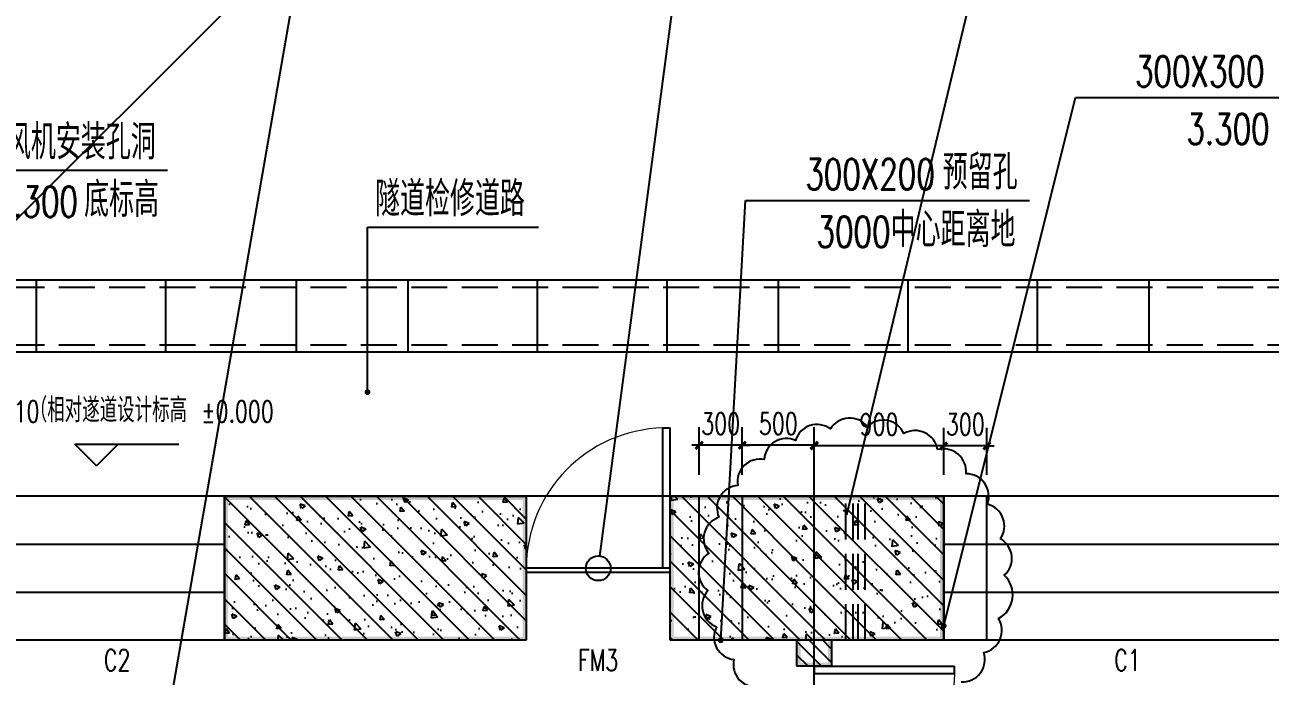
# Model space of a CAD drawing. Extents: x 45837 to 287007, y -98586 to 328021.
# Drawn here: x 246198 to 254852, y 316299 to 320820 of the extents above; entities that cross this region are included whole.
import ezdxf
from ezdxf.enums import TextEntityAlignment as Align

# ---------------------------------------------------------------- set-up
doc = ezdxf.new("R2010")
doc.units = 0
doc.header["$LTSCALE"] = 1000
doc.header["$MEASUREMENT"] = 0
doc.linetypes.add('DASH', pattern=[0.35, 0.25, -0.1])
for name, color, linetype in [('DIM_ELEV', 3, 'Continuous'), ('DIM_LEAD', 3, 'Continuous'), ('DOTE', 1, 'Continuous'), ('PUB_DIM', 3, 'Continuous'), ('PUB_HATCH', 8, 'Continuous'), ('PUB_TEXT', 7, 'Continuous'), ('PUB_WALL', 9, 'Continuous'), ('QQ', 8, 'Continuous'), ('WALL', 9, 'Continuous'), ('WINDOW', 4, 'Continuous'), ('WINDOW_TEXT', 7, 'Continuous'), ('图框', 7, 'Continuous')]:
    doc.layers.add(name, color=color, linetype=linetype)
doc.styles.add('_TCH_DIM', font='SIMPLEX', dxfattribs={"bigfont": 'GBCBIG'})
doc.styles.add('_TCH_WINDOW', font='SIMPLEX', dxfattribs={"bigfont": 'GBCBIG'})
doc.styles.add('DIM_FONT', font='SIMPLEX', dxfattribs={"width": 0.7, "bigfont": 'GBCBIG'})
doc.styles.get("Standard").update_dxf_attribs({"font": 'gbenor.shx', "bigfont": 'gbcbig.shx'})
doc.dimstyles.new('DIMN50', dxfattribs={"dimscale": 0.5, "dimtxt": 300, "dimasz": 100, "dimexe": 250, "dimexo": 300, "dimgap": 150, "dimtad": 1, "dimdec": 0, "dimzin": 0, "dimdsep": 46, "dimtxsty": 'DIM_FONT', "dimblk": 'ARCHTICK', "dimcen": 0.09, "dimclrt": 7, "dimazin": 2, "dimtfac": 1, "dimtdec": 0, "dimtix": 1, "dimtmove": 2, "dimatfit": 3, "dimldrblk": 'ARCHTICK', "dimfxl": 0, "dimtolj": 1, "dimtzin": 0, "dimarcsym": 0})
pattern_1 = [(135, (325417.22, 0), (88.38835, 88.38835), []), (130, (325417.22, 0), (-358.6301, -31.37607), [37.5, -412.5]), (185, (325417.22, 0), (69.3757, 376.0961), [30, -330]), (79.5486, (325387.34, -2.6), (-289.2547, 344.7198), [31.8701, -350.5711]), (133.8158, (325417.22, 100), (-533.6205, -82.7595), [56.25, -618.75]), (83.3644, (325372.75, 93.1), (-467.3314, 487.059), [47.8051, -525.8565]), (188.8158, (325417.2, 100), (-467.331, 487.0593), [45, -495]), (159, (325367.22, 75), (-298.4535, -201.30945), [37.5, -412.5]), (214, (325367.22, 75), (-121.6577, 362.575), [30, -330]), (108.5486, (325342.35, 58.22), (-420.1113, 161.26525), [31.8701, -350.5711]), (142.5, (325417.22, 0), (-6.07993, 166.44693), [0, -326, 0, -335, 0, -331.25]), (172.5, (325417.22, 0), (-131.53477, 197.20586), [0, -191, 0, -318.5, 0, -126.25]), (212.5, (325528.72, 0), (-266.91122, -11.27744), [0, -125, 0, -390, 0, -517.5]), (222.5, (325578.72, 0), (-291.5931, 50.0525), [0, -162.5, 0, -259, 0, -367.5])]

# ---------------------------------------------------------------- blocks, each defined once
blk = doc.blocks.new('_ArchTick')
at = {"color": 0, "linetype": 'ByBlock', "const_width": 0.4}
blk.add_lwpolyline([(-0.5, -0.5), (0.5, 0.5)], dxfattribs=at)
blk = doc.blocks.new('*D126')
at = {"layer": 'Defpoints', "color": 0}
for p in [(183901.7, -16226.7), (183901.7, -16576.7), (184801.6, -16576.7)]:
    blk.add_point(p, dxfattribs=at)
at = {"layer": 'PUB_DIM', "color": 0, "lineweight": -2}
for p, q in [((183901.7, -16426.7), (183901.7, -16101.7)), ((184801.6, -16426.7), (184801.6, -16101.7)), ((184801.6, -16226.7), (183901.7, -16226.7))]:
    blk.add_line(p, q, dxfattribs=at)
at = {"layer": 'PUB_DIM', "color": 0, "lineweight": -2, "xscale": 50, "yscale": 50, "zscale": 50, "rotation": 180.0000000000007}
blk.add_blockref('_ArchTick', (183901.7, -16226.7), dxfattribs=at)
at = {"layer": 'PUB_DIM', "color": 0, "lineweight": -2, "xscale": 50, "yscale": 50, "zscale": 50}
blk.add_blockref('_ArchTick', (184801.6, -16226.7), dxfattribs=at)
at = {"layer": 'PUB_DIM', "color": 7, "insert": (184351.6, -16076.7), "char_height": 150, "attachment_point": 5, "style": 'DIM_FONT'}
blk.add_mtext('\\A1;900', dxfattribs=at)
blk = doc.blocks.new('*D127')
at = {"layer": 'Defpoints', "color": 0}
for p in [(184801.6, -16226.7), (184801.6, -16576.7), (185101.6, -16576.7)]:
    blk.add_point(p, dxfattribs=at)
at = {"layer": 'PUB_DIM', "color": 0, "lineweight": -2}
for p, q in [((184801.6, -16426.7), (184801.6, -16101.7)), ((185101.6, -16426.7), (185101.6, -16101.7)), ((184801.6, -16226.7), (184751.6, -16226.7)), ((185101.6, -16226.7), (184801.6, -16226.7)), ((185101.6, -16226.7), (185151.6, -16226.7))]:
    blk.add_line(p, q, dxfattribs=at)
at = {"layer": 'PUB_DIM', "color": 0, "lineweight": -2, "xscale": 50, "yscale": 50, "zscale": 50}
blk.add_blockref('_ArchTick', (184801.6, -16226.7), dxfattribs=at)
at = {"layer": 'PUB_DIM', "color": 0, "lineweight": -2, "xscale": 50, "yscale": 50, "zscale": 50, "rotation": 180.0000000000007}
blk.add_blockref('_ArchTick', (185101.6, -16226.7), dxfattribs=at)
at = {"layer": 'PUB_DIM', "color": 7, "insert": (184951.6, -16076.7), "char_height": 150, "attachment_point": 5, "style": 'DIM_FONT'}
blk.add_mtext('\\A1;300', dxfattribs=at)
blk = doc.blocks.new('*D73')
at = {"layer": 'Defpoints', "color": 0}
for p in [(183101.7, -16222.4), (183101.7, -16578), (183401.7, -16578.1)]:
    blk.add_point(p, dxfattribs=at)
at = {"layer": 'PUB_DIM', "color": 0, "lineweight": -2}
for p, q in [((183101.7, -16428), (183101.8, -16097.4)), ((183401.8, -16428.1), (183401.8, -16097.5)), ((183101.7, -16222.4), (183051.7, -16222.4)), ((183401.8, -16222.5), (183101.7, -16222.4)), ((183401.8, -16222.5), (183451.8, -16222.5))]:
    blk.add_line(p, q, dxfattribs=at)
at = {"layer": 'PUB_DIM', "color": 0, "lineweight": -2, "xscale": 50, "yscale": 50, "zscale": 50}
for p, rotation in [((183101.7, -16222.4), 359.9890021412232), ((183401.8, -16222.5), 179.9890021412232)]:
    blk.add_blockref('_ArchTick', p, dxfattribs=dict(at, rotation=rotation))
at = {"layer": 'PUB_DIM', "color": 7, "insert": (183251.8, -16072.5), "char_height": 150, "attachment_point": 5, "rotation": 359.989, "style": 'DIM_FONT'}
blk.add_mtext('\\A1;300', dxfattribs=at)
blk = doc.blocks.new('*D74')
at = {"layer": 'Defpoints', "color": 0}
for p in [(183401.8, -16222.5), (183401.7, -16578.1), (183901.6, -16578.2)]:
    blk.add_point(p, dxfattribs=at)
at = {"layer": 'PUB_DIM', "color": 0, "lineweight": -2}
for p, q in [((183401.8, -16428.1), (183401.8, -16097.5)), ((183901.6, -16428.2), (183901.7, -16097.6)), ((183901.7, -16222.6), (183401.8, -16222.5))]:
    blk.add_line(p, q, dxfattribs=at)
at = {"layer": 'PUB_DIM', "color": 0, "lineweight": -2, "xscale": 50, "yscale": 50, "zscale": 50}
for p, rotation in [((183401.8, -16222.5), 179.9890021412228), ((183901.7, -16222.6), 359.9890021412228)]:
    blk.add_blockref('_ArchTick', p, dxfattribs=dict(at, rotation=rotation))
at = {"layer": 'PUB_DIM', "color": 7, "insert": (183651.8, -16072.5), "char_height": 150, "attachment_point": 5, "rotation": 359.989, "style": 'DIM_FONT'}
blk.add_mtext('\\A1;500', dxfattribs=at)
blk = doc.blocks.new('$DorLib2D$00000001')
for p, q in [((0.45, 0.975), (0.5, 0.975)), ((0.45, 0), (0.45, 0.975)), ((0.5, 0), (0.5, 0.975)), ((0.5, 0), (0.45, 0))]:
    blk.add_line(p, q)
at = {"lineweight": 13}
blk.add_arc((0.475, 0), 0.975, 91.46928, 180, dxfattribs=at)
blk = doc.blocks.new('$TCHSYS$WIN2D')
for p, q in [((-0.5, 0.5), (0.5, 0.5)), ((-0.5, 0.5), (-0.5, -0.5)), ((0.5, 0.5), (0.5, -0.5)), ((0.5, 0.1667), (-0.5, 0.1667)), ((0.5, -0.1667), (-0.5, -0.1667)), ((-0.5, -0.5), (0.5, -0.5))]:
    blk.add_line(p, q)
blk = doc.blocks.new('334')
at = {"layer": 'PUB_HATCH'}
h = blk.add_hatch(dxfattribs=at)
h.set_pattern_fill('钢筋混凝土', color=256, scale=50, style=0)
h.set_pattern_definition(pattern_1)
h.paths.add_polyline_path([(181900.5, -17576.3), (179802.1, -17576.3), (179802.1, -16576.3), (181900.5, -16576.3)])
h = blk.add_hatch(dxfattribs=at)
h.set_pattern_fill('钢筋混凝土', color=256, scale=50, style=0)
h.set_pattern_definition(pattern_1)
h.paths.add_polyline_path([(183901.7, -16576.3), (183901.7, -17576.3), (182900.5, -17576.3), (182900.5, -16576.3)])
h = blk.add_hatch(dxfattribs=at)
h.set_pattern_fill('钢筋混凝土', color=256, scale=50, style=0)
h.set_pattern_definition(pattern_1)
h.paths.add_polyline_path([(183901.7, -17576.3), (183901.7, -16576.3), (184801.5, -16576.3), (184801.5, -17576.3)])
h = blk.add_hatch(dxfattribs=at)
h.set_pattern_fill('普通砖', color=256, scale=50, style=0)
h.set_pattern_definition([(135, (325417.22, 47.75), (47.0226, 47.0226), [])])
h.paths.add_polyline_path([(183781.7, -17576.3), (184021.7, -17576.3), (184021.7, -17756.5), (183781.7, -17756.5)])
at = {"layer": 'PUB_WALL'}
for points in [[(179802.1, -17576.3), (179802.1, -16576.3), (179827.1, -16601.3), (179827.1, -17551.3)], [(179802.1, -16576.3), (181900.5, -16576.3), (181875.5, -16601.3), (179827.1, -16601.3)], [(181900.5, -16576.3), (181900.5, -17576.3), (181875.5, -17551.3), (181875.5, -16601.3)], [(182900.5, -17576.3), (182900.5, -16576.3), (182925.5, -16601.3), (182925.5, -17551.3)], [(182900.5, -16576.3), (183901.7, -16576.3), (183901.7, -16601.3), (182925.5, -16601.3)], [(183901.7, -16576.3), (184801.5, -16576.3), (184776.5, -16601.3), (183901.7, -16601.3)], [(184801.5, -16576.3), (184801.5, -17576.3), (184776.5, -17551.3), (184776.5, -16601.3)], [(181900.5, -17576.3), (179802.1, -17576.3), (179827.1, -17551.3), (181875.5, -17551.3)], [(183901.7, -17576.3), (182900.5, -17576.3), (182925.5, -17551.3), (183901.7, -17551.3)], [(184801.5, -17576.3), (183901.7, -17576.3), (183901.7, -17551.3), (184776.5, -17551.3)], [(183781.7, -17756.5), (183781.7, -17576.3), (183806.7, -17576.3), (183806.7, -17731.5)], [(184021.7, -17576.3), (184021.7, -17756.5), (183996.7, -17731.5), (183996.7, -17576.3)], [(184021.7, -17756.5), (183781.7, -17756.5), (183806.7, -17731.5), (183996.7, -17731.5)]]:
    blk.add_hatch(color=256, dxfattribs=at).paths.add_polyline_path(points)
at = {"linetype": 'DASH'}
for p, q in [((184121.7, -17576.3), (184121.7, -16576.3)), ((184171.7, -17576.3), (184171.7, -16576.3)), ((184206, -17576.3), (184206, -16576.3)), ((184256, -17576.3), (184256, -16576.3))]:
    blk.add_line(p, q, dxfattribs=at)
for p, q in [((184801.5, -17576.7), (184801.6, -16576.7)), ((185101.5, -17576.7), (185101.6, -16576.7)), ((182900.5, -17076.3), (181900.5, -17076.3)), ((182900.5, -17106.3), (181900.5, -17106.3))]:
    blk.add_line(p, q)
blk.add_lwpolyline([(183101.7, -16576.3), (183401.7, -16576.3), (183401.7, -17576.3), (183101.7, -17576.3)], close=True)
at = {"layer": 'DIM_ELEV'}
for p, q in [((178913.2, -16364.9), (178763.2, -16214.9)), ((178763.2, -16214.9), (179486.7, -16214.9)), ((178913.2, -16364.9), (179063.2, -16214.9))]:
    blk.add_line(p, q, dxfattribs=at)
at = {"layer": 'DIM_LEAD'}
for p, q in [((182411.8, -16991.1), (182973.3, -12768.8)), ((184801.5, -17476.7), (185716.5, -13807.1)), ((185716.5, -13807.1), (187689.9, -13807.1)), ((176762.5, -14312.4), (179407.8, -14312.4)), ((183251.7, -17576.3), (183425.2, -14521.3)), ((183425.2, -14521.3), (185398.5, -14521.3)), ((180797.1, -15852.8), (180797.1, -14706.6)), ((180797.1, -14706.6), (181985.5, -14706.6))]:
    blk.add_line(p, q, dxfattribs=at)
at = {"layer": 'DIM_LEAD', "const_width": 20}
for points in [[(180797.1, -15862.8, -1), (180797.1, -15842.8, -1)], [(184799.1, -17486.4, -1), (184803.9, -17467, -1)], [(183251.1, -17586.3, -1), (183252.2, -17566.3, -1)]]:
    blk.add_lwpolyline(points, format="xyb", close=True, dxfattribs=at)
at = {"layer": 'DIM_LEAD'}
blk.add_circle((182400.5, -17076.3), 86, dxfattribs=at)
at = {"layer": 'DOTE'}
for p, q in [((176362.6, -16643), (186589.3, -6440)), ((184128.2, -16705.4), (186589.3, -6440)), ((178958, -20721.7), (181053, -8662.4)), ((183901.7, -23076.3), (183901.7, -16276.3)), ((193201.7, -16576.3), (173601.7, -16576.3))]:
    blk.add_line(p, q, dxfattribs=at)
blk.add_lwpolyline([(184923.1, -17865.6, 0.520567), (185081.2, -17661.4, 0.520567), (185182.1, -17425.4, 0.520567), (185222.1, -17125.3, 0.520567), (185195.7, -16871.9, 0.520567), (185105.7, -16631.2, 0.520567), (184957.1, -16419.8, 0.520567), (184759.2, -16252.3, 0.520567), (184525.2, -16140.5, 0.520567), (184271.1, -16091.7, 0.520567), (184014.2, -16108.6, 0.520567), (183771.6, -16188.9, 0.520567), (183553.4, -16320, 0.520567), (183371.3, -16500.5, 0.520567), (183239.7, -16722.5, 0.520567), (183168.3, -16971.5, 0.520567), (183162.3, -17230.9, 0.520567), (183222.1, -17482.9, 0.520567), (183343.3, -17710.6, 0.520567), (183516.6, -17899.1, 0.520567)], format="xyb", dxfattribs=at)
at = {"layer": 'QQ'}
for p, q in [((192901.7, -15076.3), (173901.7, -15076.3)), ((178493.7, -15076.3), (178493.7, -15576.3)), ((179393.7, -15076.3), (179393.7, -15576.3)), ((180301.7, -15076.3), (180301.7, -15576.3)), ((180301.7, -15076.3), (180301.7, -15576.3)), ((181076.7, -15076.3), (181076.7, -15576.3)), ((181976.7, -15076.3), (181976.7, -15576.3)), ((182876.7, -15076.3), (182876.7, -15576.3)), ((182876.7, -15076.3), (182876.7, -15576.3)), ((183651.7, -15076.3), (183651.7, -15576.3)), ((184551.7, -15076.3), (184551.7, -15576.3)), ((185451.7, -15076.3), (185451.7, -15576.3)), ((185451.7, -15076.3), (185451.7, -15576.3)), ((186226.7, -15076.3), (186226.7, -15576.3)), ((192901.7, -15576.3), (173901.7, -15576.3))]:
    blk.add_line(p, q, dxfattribs=at)
at = {"layer": 'QQ', "linetype": 'DASH'}
for p, q in [((192901.7, -15126.3), (173901.7, -15126.3)), ((192901.7, -15526.3), (173901.7, -15526.3))]:
    blk.add_line(p, q, dxfattribs=at)
at = {"layer": 'WALL'}
for p, q in [((179802.1, -17576.3), (179802.1, -16576.3)), ((179802.1, -16576.3), (181900.5, -16576.3)), ((181900.5, -16576.3), (181900.5, -17576.3)), ((182900.5, -17576.3), (182900.5, -16576.3)), ((182900.5, -16576.3), (183901.7, -16576.3)), ((183901.7, -16576.3), (184801.5, -16576.3)), ((184801.5, -16576.3), (184801.5, -17576.3)), ((181900.5, -17576.3), (179802.1, -17576.3)), ((183901.7, -17576.3), (182900.5, -17576.3)), ((183781.7, -17756.5), (183781.7, -17576.3)), ((184801.5, -17576.3), (183901.7, -17576.3)), ((184021.7, -17576.3), (184021.7, -17756.5)), ((184021.7, -17756.5), (183781.7, -17756.5))]:
    blk.add_line(p, q, dxfattribs=at)
at = {"layer": 'WINDOW'}
ref = blk.add_blockref('$DorLib2D$00000001', (182400.5, -17076.3), dxfattribs=dict(at, xscale=1000, yscale=1000, zscale=-1000))
ref.add_attrib('A', 'FM3', (182260.5, -17788.2), dxfattribs={"layer": 'WINDOW_TEXT', "height": 148.75, "style": '_TCH_WINDOW', "width": 0.705882})
ref = blk.add_blockref('$TCHSYS$WIN2D', (179052.1, -17076.3), dxfattribs=dict(at, xscale=-1500, yscale=1000, zscale=1500))
ref.add_attrib('A', 'C2', (178964.6, -17788.2), dxfattribs={"layer": 'WINDOW_TEXT', "height": 148.75, "style": '_TCH_WINDOW', "width": 0.705882})
ref = blk.add_blockref('$TCHSYS$WIN2D', (186051.5, -17076.3), dxfattribs=dict(at, xscale=-2500, yscale=1000, zscale=2500))
ref.add_attrib('A', 'C1', (185986.5, -17788.2), dxfattribs={"layer": 'WINDOW_TEXT', "height": 148.75, "style": '_TCH_WINDOW', "width": 0.705882})
ref = blk.add_blockref('$DorLib2D$00000001', (183901.7, -18256.5), dxfattribs=dict(at, xscale=1000, yscale=-1000, zscale=-1000, rotation=90))
ref.add_attrib('A', 'FM4', (183718.6, -18399), dxfattribs={"layer": 'WINDOW_TEXT', "height": 148.75, "rotation": 90, "style": '_TCH_WINDOW', "width": 0.705882})
at = {"layer": 'PUB_TEXT', "style": '_TCH_DIM', "width": 0.705882}
for s, height, p in [('300X300', 212.5, (186131.1, -13732.1)), ('3.300', 212.5, (186488.3, -14132.1)), ('300X200', 212.5, (183839.8, -14446.3)), ('3.300', 212.5, (178206.3, -14637.4)), ('3000', 212.5, (183917.3, -14846.3)), ('-1.610', 148.75, (177996.1, -16062.4)), ('%%P0.000', 148.75, (179641.9, -16062.4))]:
    blk.add_text(s, height=height, dxfattribs=at).set_placement(p)
at = {"layer": 'PUB_TEXT', "style": '_TCH_DIM'}
for s, height, p in [('预留风机安装孔洞', 241.13, (177936.6, -14237.4)), ('预留孔', 241.13, (184794.3, -14446.3)), ('隧道检修道路', 241.13, (180849.4, -14631.6)), ('底标高', 241.13, (178827.5, -14637.4)), ('中心距离地', 241.13, (184432.6, -14846.3)), ('（相对遂道设计标高', 168.79, (178449.7, -16062.4))]:
    blk.add_text(s, height=height, dxfattribs=at).set_placement(p)
at = {"layer": '图框', "width": 0.7}
for tag, p in [('变电所及发电机房平面图、立面图', (188340.2, -37686.1)), ('泵房平面图、立面图、1-1剖面图', (10864.5, -67386.1))]:
    blk.add_attdef(tag, text='', height=500, dxfattribs=at).set_placement(p, align=Align.MIDDLE_CENTER)
at = {"layer": 'PUB_DIM'}
for p1, p2, distance, picture, middle in [((183401.7, -16578.1), (183101.7, -16578), -355.6, '*D73', (183251.8, -16072.5)), ((183901.6, -16578.2), (183401.7, -16578.1), -355.6, '*D74', (183651.8, -16072.5)), ((184801.6, -16576.7), (183901.7, -16576.7), -350, '*D126', (184351.6, -16076.7)), ((185101.6, -16576.7), (184801.6, -16576.7), -350, '*D127', (184951.6, -16076.7))]:
    dim = blk.add_aligned_dim(p1=p1, p2=p2, distance=distance, dimstyle='DIMN50', dxfattribs=at)
    dim.commit()
    dim.dimension.update_dxf_attribs({"geometry": picture, "text_midpoint": middle})

msp = doc.modelspace()

# ---------------------------------------------------------------- block references
msp.add_blockref('334', (67781.7, 334123.7))

doc.saveas('drawing.dxf')
